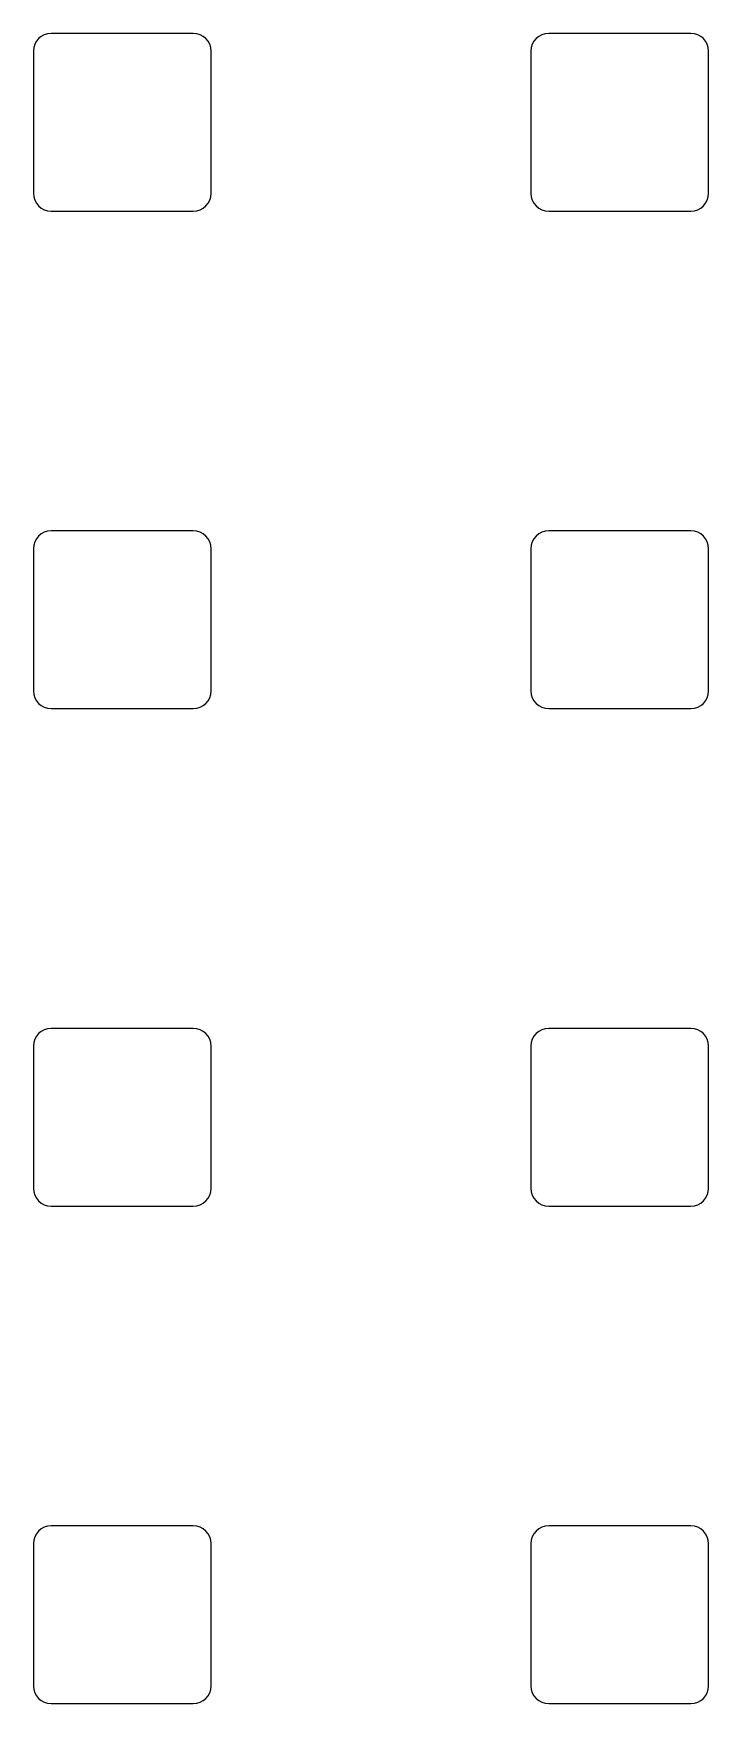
# Model space of a CAD drawing. Header units: millimetres. Extents: x -218071 to -203542, y 15363 to 51382.
# Drawn here: x -217666.96 to -217663.16, y 50555.58 to 50564.98 of the extents above; entities that cross this region are included whole.
import ezdxf

# ---------------------------------------------------------------- set-up
doc = ezdxf.new("R2010")
doc.units = ezdxf.units.MM
doc.header["$LTSCALE"] = 4
doc.layers.add('TPF-EQUIPEMENT', color=7, linetype='Continuous')

msp = doc.modelspace()

# ---------------------------------------------------------------- linework, layer by layer
at = {"layer": 'TPF-EQUIPEMENT', "color": 7, "linetype": 'Continuous', "lineweight": 25, "transparency": 33554671}
for p, q in [((-217666.056, 50564.9805), (-217666.856, 50564.9805)), ((-217663.256, 50564.9805), (-217664.056, 50564.9805)), ((-217666.956, 50564.8805), (-217666.956, 50564.0805)), ((-217665.956, 50564.0805), (-217665.956, 50564.8805)), ((-217664.156, 50564.8805), (-217664.156, 50564.0805)), ((-217663.156, 50564.0805), (-217663.156, 50564.8805)), ((-217666.856, 50563.9805), (-217666.056, 50563.9805)), ((-217664.056, 50563.9805), (-217663.256, 50563.9805)), ((-217666.056, 50562.1805), (-217666.856, 50562.1805)), ((-217663.256, 50562.1805), (-217664.056, 50562.1805)), ((-217666.956, 50562.0805), (-217666.956, 50561.2805)), ((-217665.956, 50561.2805), (-217665.956, 50562.0805)), ((-217664.156, 50562.0805), (-217664.156, 50561.2805)), ((-217663.156, 50561.2805), (-217663.156, 50562.0805)), ((-217666.856, 50561.1805), (-217666.056, 50561.1805)), ((-217664.056, 50561.1805), (-217663.256, 50561.1805)), ((-217666.056, 50559.3805), (-217666.856, 50559.3805)), ((-217663.256, 50559.3805), (-217664.056, 50559.3805)), ((-217666.956, 50559.2805), (-217666.956, 50558.4805)), ((-217665.956, 50558.4805), (-217665.956, 50559.2805)), ((-217664.156, 50559.2805), (-217664.156, 50558.4805)), ((-217663.156, 50558.4805), (-217663.156, 50559.2805)), ((-217666.856, 50558.3805), (-217666.056, 50558.3805)), ((-217664.056, 50558.3805), (-217663.256, 50558.3805)), ((-217666.056, 50556.5805), (-217666.856, 50556.5805)), ((-217663.256, 50556.5805), (-217664.056, 50556.5805)), ((-217666.956, 50556.4805), (-217666.956, 50555.6805)), ((-217665.956, 50555.6805), (-217665.956, 50556.4805)), ((-217664.156, 50556.4805), (-217664.156, 50555.6805)), ((-217663.156, 50555.6805), (-217663.156, 50556.4805)), ((-217666.856, 50555.5805), (-217666.056, 50555.5805)), ((-217664.056, 50555.5805), (-217663.256, 50555.5805))]:
    msp.add_line(p, q, dxfattribs=at)
for centre, start, end in [((-217666.856, 50564.8805), 90, 180), ((-217666.056, 50564.8805), 0, 90), ((-217664.056, 50564.8805), 90, 180), ((-217663.256, 50564.8805), 0, 90), ((-217666.856, 50564.0805), 180, 270), ((-217666.056, 50564.0805), 270, 0), ((-217664.056, 50564.0805), 180, 270), ((-217663.256, 50564.0805), 270, 0), ((-217666.856, 50562.0805), 90, 180), ((-217666.056, 50562.0805), 0, 90), ((-217664.056, 50562.0805), 90, 180), ((-217663.256, 50562.0805), 0, 90), ((-217666.856, 50561.2805), 180, 270), ((-217666.056, 50561.2805), 270, 0), ((-217664.056, 50561.2805), 180, 270), ((-217663.256, 50561.2805), 270, 0), ((-217666.856, 50559.2805), 90, 180), ((-217666.056, 50559.2805), 0, 90), ((-217664.056, 50559.2805), 90, 180), ((-217663.256, 50559.2805), 0, 90), ((-217666.856, 50558.4805), 180, 270), ((-217666.056, 50558.4805), 270, 0), ((-217664.056, 50558.4805), 180, 270), ((-217663.256, 50558.4805), 270, 0), ((-217666.856, 50556.4805), 90, 180), ((-217666.056, 50556.4805), 0, 90), ((-217664.056, 50556.4805), 90, 180), ((-217663.256, 50556.4805), 0, 90), ((-217666.856, 50555.6805), 180, 270), ((-217666.056, 50555.6805), 270, 0), ((-217664.056, 50555.6805), 180, 270), ((-217663.256, 50555.6805), 270, 0)]:
    msp.add_arc(centre, 0.1, start, end, dxfattribs=at)

doc.saveas('drawing.dxf')
